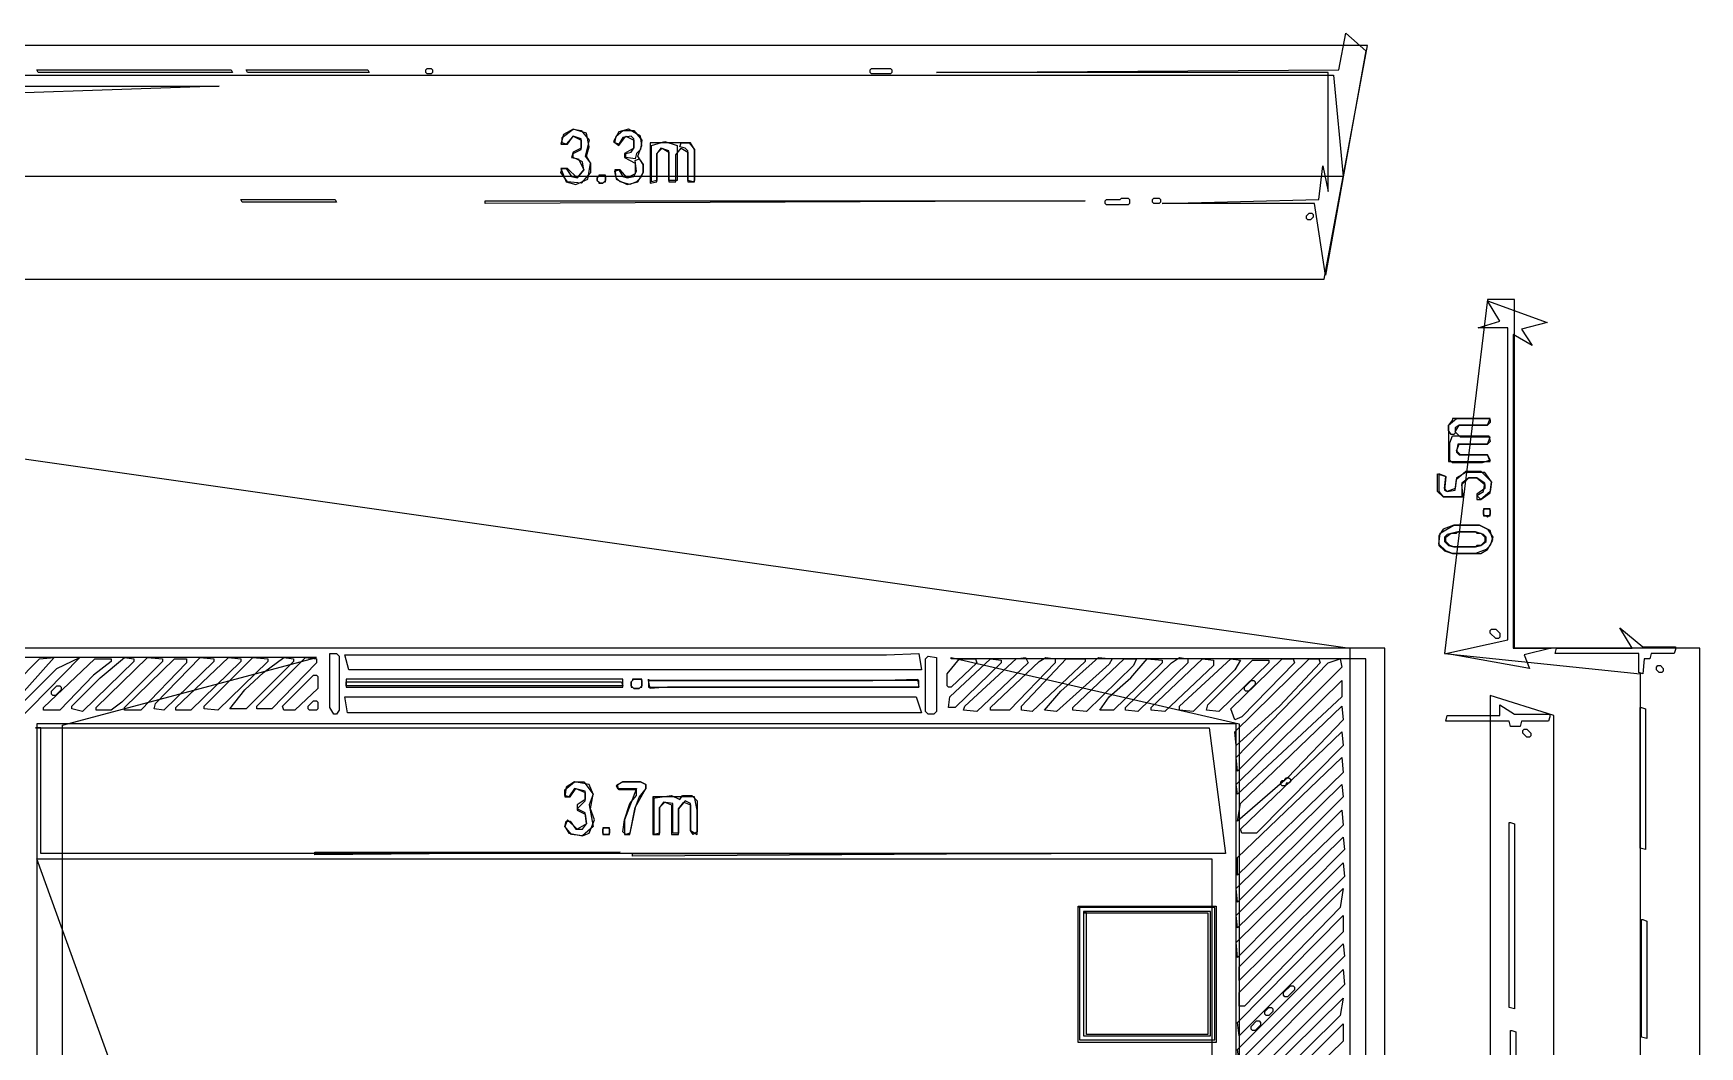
# Model space of a CAD drawing. Header units: millimetres. Extents: x 78 to 4002, y 104 to 3999.
# Drawn here: x 2768 to 4002, y 3222 to 3972 of the extents above; entities that cross this region are included whole.
import ezdxf

# ---------------------------------------------------------------- set-up
doc = ezdxf.new("R2010")
doc.units = ezdxf.units.MM

msp = doc.modelspace()

# ---------------------------------------------------------------- linework, layer by layer
for points in [[(3725, 3793), (3717, 3846), (3604, 3846), (3720, 3849), (3723, 3874), (3727, 3855), (3727, 3943), (3437, 3943), (3735, 3945), (3740, 3972), (3755, 3959), (3725, 3793)], [(333, 3929), (367, 3790), (3724, 3790), (3756, 3963), (333, 3963)], [(351, 3941), (3731, 3941), (3738, 3866), (353, 3866), (353, 3941)], [(2771, 3945), (2915, 3945), (2916, 3943), (2772, 3943), (2771, 3945)], [(2926, 3945), (3016, 3945), (3017, 3943), (2927, 3943), (2926, 3945)], [(3059, 3945), (3060, 3946), (3063, 3946), (3064, 3945), (3064, 3943), (3063, 3942), (3060, 3942), (3059, 3943), (3059, 3945)], [(3388, 3945), (3389, 3946), (3403, 3946), (3404, 3945), (3404, 3943), (3403, 3942), (3389, 3942), (3388, 3943), (3388, 3945)], [(333, 3933), (2906, 3933), (368, 3846), (333, 3933)], [(3168, 3901), (3174, 3900), (3180, 3893), (3177, 3881), (3181, 3876), (3181, 3869), (3174, 3861), (3164, 3862), (3159, 3869), (3160, 3872), (3163, 3872), (3167, 3866), (3171, 3865), (3176, 3871), (3175, 3877), (3168, 3880), (3168, 3883), (3174, 3886), (3174, 3894), (3168, 3896), (3163, 3890), (3160, 3891), (3160, 3895), (3168, 3901)], [(3168, 3901), (3161, 3897), (3159, 3890), (3164, 3890), (3168, 3896), (3174, 3893), (3174, 3887), (3168, 3884), (3167, 3880), (3172, 3879), (3176, 3871), (3171, 3865), (3164, 3872), (3159, 3872), (3163, 3862), (3170, 3860), (3179, 3864), (3181, 3876), (3178, 3881), (3180, 3888), (3178, 3898), (3168, 3901)], [(3209, 3901), (3202, 3899), (3198, 3892), (3202, 3889), (3207, 3896), (3213, 3893), (3213, 3887), (3206, 3883), (3206, 3880), (3214, 3876), (3214, 3868), (3208, 3865), (3203, 3871), (3199, 3871), (3200, 3864), (3208, 3860), (3216, 3862), (3220, 3869), (3220, 3875), (3216, 3881), (3219, 3889), (3218, 3896), (3209, 3901)], [(3205, 3900), (3213, 3900), (3219, 3893), (3218, 3886), (3215, 3883), (3214, 3879), (3207, 3880), (3207, 3883), (3211, 3884), (3213, 3887), (3213, 3894), (3211, 3896), (3205, 3895), (3202, 3890), (3199, 3891), (3200, 3896), (3205, 3900)], [(3225, 3890), (3225, 3861), (3230, 3862), (3230, 3883), (3234, 3887), (3239, 3884), (3239, 3862), (3244, 3862), (3244, 3882), (3248, 3887), (3253, 3884), (3253, 3862), (3258, 3862), (3258, 3886), (3255, 3891), (3225, 3891)], [(3245, 3889), (3245, 3863), (3239, 3863), (3239, 3885), (3233, 3887), (3230, 3883), (3230, 3863), (3226, 3862), (3226, 3889), (3236, 3892), (3245, 3889)], [(3248, 3891), (3254, 3891), (3258, 3886), (3258, 3863), (3257, 3862), (3253, 3863), (3253, 3885), (3251, 3887), (3247, 3888), (3248, 3891)], [(3217, 3879), (3220, 3875), (3220, 3869), (3218, 3865), (3215, 3862), (3210, 3860), (3203, 3862), (3200, 3865), (3199, 3870), (3202, 3871), (3205, 3866), (3208, 3865), (3213, 3866), (3215, 3870), (3214, 3878), (3217, 3879)], [(3188, 3867), (3191, 3867), (3192, 3866), (3192, 3863), (3190, 3861), (3188, 3861), (3186, 3863), (3186, 3865), (3188, 3867)], [(3187, 3867), (3187, 3866), (3186, 3865), (3186, 3863), (3187, 3862), (3187, 3861), (3190, 3861), (3191, 3862), (3192, 3862), (3192, 3867), (3187, 3867)], [(2922, 3849), (2992, 3849), (2993, 3847), (2923, 3847), (2922, 3849)], [(3580, 3849), (3580, 3846), (3579, 3845), (3563, 3845), (3562, 3846), (3562, 3848), (3563, 3849), (3573, 3849), (3574, 3850), (3579, 3850), (3580, 3849)], [(3597, 3849), (3598, 3850), (3602, 3850), (3603, 3849), (3603, 3847), (3602, 3846), (3598, 3846), (3597, 3847), (3597, 3849)], [(3103, 3848), (3547, 3848), (3103, 3846)], [(3713, 3839), (3715, 3839), (3716, 3838), (3716, 3836), (3714, 3834), (3712, 3834), (3711, 3835), (3711, 3837), (3713, 3839)], [(3845, 3775), (3813, 3513), (3958, 3498), (3958, 771), (3888, 771), (3888, 1760), (3864, 759), (4002, 743), (4002, 3517), (3865, 3517), (3865, 3775)], [(3845, 3774), (3889, 3758), (3870, 3753), (3878, 3741), (3864, 3749), (3864, 3517), (3892, 3517), (3872, 3512), (3876, 3502), (3814, 3513), (3860, 3523), (3860, 3754), (3838, 3754), (3854, 3759), (3845, 3774)], [(346, 3513), (2041, 3760), (3743, 3517), (3743, 759), (1400, 759), (1400, 1524), (910, 1107), (441, 1254), (441, 799), (1040, 799), (589, 1156), (1146, 748), (344, 748), (344, 3513)], [(346, 3514), (346, 745), (1145, 745), (1369, 1029), (1400, 748), (3769, 748), (3769, 3517), (2728, 3517), (2728, 3758), (1449, 3758), (1449, 3518), (346, 3518)], [(3816, 3678), (3816, 3682), (3822, 3687), (3846, 3687), (3847, 3686), (3847, 3684), (3845, 3682), (3824, 3682), (3821, 3680), (3821, 3676), (3820, 3675), (3818, 3675), (3816, 3678)], [(3819, 3686), (3816, 3682), (3816, 3655), (3847, 3655), (3845, 3660), (3825, 3660), (3822, 3663), (3824, 3668), (3845, 3668), (3847, 3673), (3825, 3673), (3821, 3677), (3824, 3682), (3845, 3682), (3847, 3687), (3819, 3687)], [(3819, 3674), (3846, 3674), (3847, 3670), (3845, 3668), (3823, 3668), (3822, 3662), (3824, 3660), (3845, 3660), (3847, 3656), (3841, 3654), (3819, 3654), (3817, 3656), (3817, 3669), (3819, 3674)], [(3848, 3640), (3847, 3633), (3840, 3627), (3837, 3630), (3842, 3633), (3843, 3639), (3837, 3643), (3831, 3643), (3826, 3639), (3826, 3629), (3812, 3629), (3808, 3633), (3808, 3646), (3814, 3644), (3813, 3634), (3815, 3633), (3821, 3634), (3822, 3642), (3829, 3648), (3840, 3648), (3848, 3640)], [(3848, 3640), (3843, 3647), (3829, 3647), (3822, 3643), (3821, 3635), (3815, 3633), (3813, 3635), (3814, 3644), (3809, 3646), (3809, 3633), (3812, 3629), (3827, 3629), (3826, 3638), (3831, 3643), (3837, 3643), (3843, 3638), (3843, 3635), (3837, 3631), (3837, 3627), (3840, 3627), (3847, 3632), (3848, 3640)], [(3842, 3619), (3843, 3620), (3846, 3620), (3847, 3619), (3847, 3616), (3846, 3615), (3843, 3615), (3842, 3616), (3842, 3619)], [(3842, 3620), (3842, 3615), (3844, 3615), (3845, 3614), (3846, 3615), (3847, 3615), (3847, 3620), (3842, 3620)], [(3809, 3594), (3810, 3602), (3820, 3608), (3839, 3608), (3845, 3605), (3849, 3599), (3847, 3593), (3844, 3590), (3836, 3587), (3819, 3587), (3814, 3589), (3809, 3594)], [(3809, 3600), (3809, 3593), (3813, 3589), (3819, 3587), (3840, 3587), (3845, 3590), (3849, 3597), (3847, 3604), (3839, 3608), (3820, 3608), (3812, 3605), (3809, 3600)], [(3813, 3599), (3813, 3596), (3816, 3593), (3820, 3592), (3836, 3592), (3840, 3593), (3844, 3596), (3844, 3599), (3842, 3601), (3836, 3603), (3823, 3603), (3815, 3601), (3813, 3599)], [(3814, 3599), (3818, 3602), (3822, 3602), (3823, 3603), (3836, 3603), (3837, 3602), (3840, 3602), (3843, 3599), (3843, 3596), (3840, 3593), (3837, 3593), (3836, 3592), (3820, 3592), (3817, 3593), (3814, 3596), (3814, 3599)], [(3847, 3530), (3848, 3531), (3851, 3531), (3854, 3528), (3854, 3525), (3853, 3524), (3851, 3524), (3847, 3528), (3847, 3530)], [(3984, 3516), (3983, 3513), (3966, 3513), (3965, 3509), (3961, 3509), (3960, 3498), (3957, 3499), (3957, 3513), (3895, 3513), (3896, 3517), (3952, 3517), (3943, 3532), (3960, 3518), (3984, 3518)], [(2978, 3510), (2680, 3510), (2680, 3249), (2394, 3249), (2685, 3185), (2685, 2225), (2527, 2225), (2504, 2052), (2790, 2052), (2790, 3460), (2978, 3510)], [(2803, 3510), (2681, 3386), (2680, 3396), (2786, 3502), (2803, 3510)], [(2784, 3510), (2739, 3460), (2680, 3405), (2681, 3416), (2773, 3509), (2784, 3510)], [(2826, 3509), (2826, 3507), (2813, 3497), (2788, 3471), (2776, 3471), (2776, 3473), (2814, 3509), (2826, 3509)], [(2843, 3509), (2843, 3507), (2805, 3470), (2797, 3472), (2797, 3474), (2818, 3495), (2836, 3510), (2843, 3509)], [(2864, 3509), (2864, 3507), (2834, 3477), (2826, 3471), (2815, 3471), (2815, 3473), (2853, 3510), (2864, 3509)], [(2882, 3509), (2882, 3506), (2848, 3471), (2836, 3471), (2836, 3473), (2873, 3509), (2882, 3509)], [(2902, 3509), (2902, 3507), (2865, 3471), (2858, 3472), (2859, 3476), (2892, 3510), (2902, 3509)], [(2922, 3509), (2922, 3507), (2885, 3471), (2874, 3471), (2874, 3473), (2913, 3510), (2922, 3509)], [(2942, 3509), (2942, 3507), (2905, 3471), (2895, 3472), (2895, 3474), (2931, 3510), (2942, 3509)], [(2961, 3509), (2961, 3507), (2926, 3472), (2914, 3472), (2925, 3486), (2939, 3499), (2954, 3510), (2961, 3509)], [(2978, 3509), (2978, 3506), (2945, 3472), (2934, 3472), (2934, 3474), (2970, 3510), (2978, 3509)], [(2989, 3513), (2993, 3513), (2995, 3511), (2995, 3471), (2993, 3468), (2991, 3468), (2988, 3473), (2988, 3513)], [(2999, 3512), (3400, 3512), (3424, 3513), (3426, 3501), (3002, 3501), (2999, 3512)], [(3448, 3510), (3661, 3461), (3661, 2546), (3495, 2517), (3670, 2517), (3670, 1777), (3122, 1777), (3122, 2505), (3280, 2533), (3107, 2533), (3107, 1749), (3676, 1749), (3676, 818), (3471, 792), (3755, 765), (3755, 3509), (3448, 3509)], [(3431, 3511), (3437, 3510), (3437, 3470), (3435, 3468), (3431, 3468), (3429, 3470), (3429, 3509), (3431, 3511)], [(3466, 3509), (3467, 3506), (3448, 3488), (3446, 3488), (3445, 3489), (3445, 3498), (3454, 3509), (3466, 3509)], [(3485, 3508), (3485, 3506), (3451, 3473), (3446, 3473), (3447, 3481), (3477, 3509), (3485, 3508)], [(3505, 3506), (3467, 3470), (3457, 3471), (3458, 3474), (3496, 3509), (3503, 3510), (3505, 3506)], [(3525, 3509), (3525, 3506), (3491, 3471), (3477, 3471), (3477, 3473), (3513, 3507), (3518, 3510), (3525, 3509)], [(3547, 3509), (3547, 3507), (3508, 3470), (3500, 3471), (3500, 3474), (3533, 3509), (3547, 3509)], [(3567, 3509), (3565, 3505), (3526, 3470), (3517, 3471), (3529, 3485), (3557, 3510), (3567, 3509)], [(3585, 3509), (3583, 3504), (3548, 3470), (3538, 3471), (3538, 3473), (3576, 3509), (3585, 3509)], [(3604, 3508), (3604, 3506), (3568, 3471), (3558, 3471), (3565, 3481), (3581, 3495), (3593, 3509), (3604, 3508)], [(3623, 3509), (3623, 3506), (3586, 3470), (3577, 3471), (3577, 3473), (3611, 3506), (3617, 3510), (3623, 3509)], [(3642, 3508), (3642, 3504), (3606, 3470), (3596, 3471), (3596, 3473), (3634, 3509), (3642, 3508)], [(3662, 3508), (3658, 3501), (3627, 3470), (3617, 3471), (3617, 3474), (3655, 3509), (3662, 3508)], [(3683, 3508), (3683, 3506), (3646, 3470), (3637, 3471), (3638, 3475), (3671, 3508), (3683, 3508)], [(3701, 3509), (3702, 3506), (3663, 3466), (3658, 3464), (3655, 3472), (3693, 3509), (3701, 3509)], [(3720, 3509), (3721, 3506), (3691, 3474), (3659, 3445), (3658, 3455), (3713, 3509), (3720, 3509)], [(3736, 3509), (3737, 3503), (3660, 3426), (3659, 3436), (3727, 3506), (3736, 3509)], [(3970, 3503), (3971, 3504), (3973, 3504), (3975, 3502), (3975, 3500), (3974, 3499), (3972, 3499), (3970, 3501), (3970, 3503)], [(2978, 3497), (2979, 3496), (2979, 3487), (2962, 3471), (2954, 3471), (2953, 3474), (2976, 3497), (2978, 3497)], [(3000, 3493), (3000, 3488), (3205, 3488), (3205, 3494), (3000, 3494)], [(3000, 3492), (3204, 3492), (3205, 3489), (3000, 3489)], [(3213, 3494), (3218, 3494), (3219, 3493), (3219, 3489), (3217, 3487), (3213, 3487), (3211, 3489), (3211, 3492), (3213, 3494)], [(3212, 3494), (3212, 3493), (3211, 3492), (3211, 3488), (3212, 3488), (3213, 3487), (3217, 3487), (3218, 3488), (3219, 3488), (3219, 3494), (3212, 3494)], [(3224, 3493), (3390, 3493), (3423, 3494), (3424, 3488), (3238, 3488), (3225, 3487), (3224, 3493)], [(3224, 3494), (3224, 3488), (3424, 3488), (3424, 3493), (3224, 3493)], [(3737, 3493), (3737, 3481), (3660, 3409), (3659, 3416), (3737, 3493)], [(3672, 3493), (3673, 3492), (3673, 3490), (3668, 3485), (3666, 3485), (3665, 3486), (3665, 3488), (3670, 3493), (3672, 3493)], [(2788, 3489), (2789, 3488), (2789, 3486), (2785, 3482), (2783, 3482), (2782, 3483), (2782, 3485), (2786, 3489), (2788, 3489)], [(2999, 3481), (3422, 3481), (3426, 3469), (3001, 3469), (2999, 3481)], [(3847, 3482), (3847, 2552), (3818, 2541), (3870, 2520), (3818, 2508), (3870, 2508), (3870, 1788), (3827, 1777), (3894, 1761), (3894, 3467), (3847, 3482)], [(2978, 3478), (2979, 3477), (2979, 3472), (2978, 3471), (2973, 3471), (2972, 3472), (2972, 3474), (2976, 3478), (2978, 3478)], [(3737, 3474), (3738, 3464), (3697, 3421), (3660, 3389), (3662, 3402), (3737, 3474)], [(3891, 3466), (3890, 3463), (3870, 3463), (3869, 3459), (3862, 3459), (3861, 3463), (3814, 3463), (3815, 3467), (3854, 3467), (3854, 3475), (3865, 3468), (3891, 3468)], [(3959, 3473), (3962, 3472), (3962, 3368), (3958, 3369), (3958, 3473)], [(3648, 3461), (2771, 3461), (2771, 1761), (2518, 3198), (628, 3198), (628, 2157), (444, 3255), (444, 1805), (1083, 1805), (441, 1296), (1703, 1778), (1952, 1000), (1952, 1776), (2572, 1776), (1990, 1597), (1990, 811), (2676, 811), (2852, 1780), (2964, 809), (3667, 809), (2945, 2193), (3294, 2542), (3659, 2061), (3659, 3461)], [(2770, 3458), (3639, 3458), (3651, 3365), (2774, 3365), (2774, 3458)], [(3737, 3455), (3738, 3445), (3674, 3380), (3663, 3380), (3662, 3383), (3737, 3455)], [(3871, 3456), (3872, 3457), (3874, 3457), (3877, 3454), (3877, 3452), (3876, 3451), (3874, 3451), (3871, 3454), (3871, 3456)], [(3737, 3436), (3738, 3425), (3660, 3349), (3660, 3362), (3737, 3436)], [(3169, 3418), (3176, 3418), (3183, 3409), (3180, 3401), (3183, 3385), (3175, 3378), (3167, 3379), (3162, 3385), (3163, 3389), (3166, 3389), (3170, 3383), (3175, 3383), (3178, 3387), (3177, 3395), (3171, 3398), (3177, 3404), (3177, 3411), (3169, 3413), (3165, 3407), (3162, 3408), (3162, 3412), (3169, 3418)], [(3169, 3418), (3163, 3414), (3162, 3407), (3166, 3407), (3170, 3413), (3177, 3410), (3177, 3405), (3171, 3401), (3171, 3397), (3177, 3394), (3178, 3387), (3171, 3383), (3164, 3390), (3162, 3385), (3165, 3380), (3175, 3378), (3180, 3380), (3184, 3390), (3181, 3398), (3183, 3409), (3180, 3416), (3169, 3418)], [(3218, 3418), (3205, 3418), (3200, 3415), (3201, 3413), (3215, 3413), (3206, 3390), (3206, 3379), (3210, 3379), (3214, 3399), (3222, 3413), (3222, 3416), (3218, 3418)], [(3218, 3418), (3222, 3416), (3222, 3413), (3217, 3407), (3214, 3399), (3210, 3380), (3207, 3379), (3205, 3381), (3206, 3390), (3210, 3402), (3215, 3408), (3215, 3412), (3202, 3412), (3201, 3416), (3205, 3418), (3218, 3418)], [(3698, 3421), (3699, 3420), (3699, 3418), (3698, 3417), (3696, 3417), (3696, 3416), (3695, 3415), (3693, 3415), (3692, 3416), (3692, 3418), (3693, 3419), (3695, 3419), (3695, 3420), (3696, 3421), (3698, 3421)], [(3227, 3406), (3241, 3408), (3247, 3405), (3249, 3408), (3256, 3408), (3260, 3404), (3260, 3381), (3257, 3379), (3255, 3382), (3255, 3402), (3251, 3404), (3246, 3398), (3246, 3380), (3242, 3380), (3242, 3402), (3235, 3403), (3232, 3399), (3232, 3380), (3228, 3379), (3228, 3406)], [(3227, 3407), (3227, 3379), (3232, 3379), (3232, 3399), (3236, 3403), (3241, 3401), (3241, 3379), (3246, 3379), (3246, 3398), (3250, 3403), (3255, 3401), (3255, 3382), (3260, 3379), (3260, 3397), (3258, 3407), (3227, 3407)], [(3737, 3416), (3738, 3407), (3660, 3329), (3659, 3339), (3737, 3416)], [(3737, 3397), (3738, 3386), (3660, 3310), (3659, 3319), (3737, 3397)], [(3190, 3383), (3191, 3384), (3194, 3384), (3195, 3383), (3195, 3380), (3194, 3379), (3191, 3379), (3190, 3380), (3190, 3383)], [(3190, 3384), (3190, 3379), (3195, 3379), (3195, 3384), (3190, 3384)], [(3862, 3388), (3865, 3387), (3865, 3250), (3861, 3251), (3861, 3388)], [(3738, 3377), (3739, 3368), (3660, 3288), (3659, 3299), (3738, 3377)], [(3641, 3361), (3641, 2546), (3480, 2546), (3439, 2398), (3324, 2330), (3296, 2541), (3098, 2541), (3098, 2083), (2996, 2083), (2814, 2261), (2775, 2081), (2775, 2772), (2873, 2772), (2873, 3079), (2771, 3361), (3641, 3361)], [(2977, 3366), (3203, 3366), (2977, 3364)], [(3212, 3365), (3522, 3365), (3212, 3363)], [(3738, 3358), (3739, 3348), (3661, 3271), (3661, 3281), (3738, 3358)], [(3738, 3339), (3736, 3325), (3665, 3252), (3661, 3252), (3661, 3262), (3738, 3339)], [(3544, 3326), (3644, 3326), (3644, 3225), (3542, 3225), (3542, 3326)], [(3543, 3326), (3543, 3227), (3643, 3227), (3643, 3325), (3543, 3325)], [(3546, 3322), (3546, 3230), (3640, 3230), (3640, 3322), (3546, 3322)], [(3546, 3321), (3638, 3321), (3638, 3231), (3548, 3231), (3548, 3321)], [(3738, 3319), (3738, 3307), (3661, 3230), (3660, 3240), (3738, 3319)], [(3960, 3316), (3963, 3315), (3963, 3228), (3959, 3229), (3959, 3316)], [(3738, 3298), (3739, 3289), (3661, 3211), (3660, 3220), (3738, 3298)], [(3738, 3279), (3739, 3268), (3661, 3190), (3661, 3202), (3738, 3279)], [(3738, 3258), (3736, 3245), (3662, 3172), (3661, 3182), (3738, 3258)], [(3701, 3267), (3702, 3266), (3702, 3264), (3697, 3259), (3695, 3259), (3694, 3260), (3694, 3262), (3699, 3267), (3701, 3267)], [(3685, 3251), (3686, 3250), (3686, 3248), (3683, 3245), (3681, 3245), (3680, 3246), (3680, 3248), (3683, 3251), (3685, 3251)], [(3738, 3239), (3738, 3226), (3662, 3152), (3661, 3162), (3738, 3239)], [(3676, 3241), (3677, 3240), (3677, 3238), (3673, 3234), (3671, 3234), (3670, 3235), (3670, 3237), (3674, 3241), (3676, 3241)], [(3863, 3234), (3866, 3233), (3866, 3108), (3862, 3109), (3862, 3234)]]:
    msp.add_lwpolyline(points, close=True)

doc.saveas('drawing.dxf')
